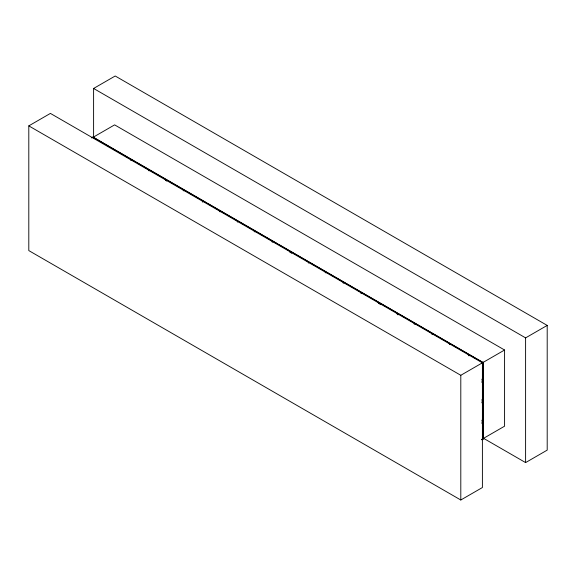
<?xml version="1.0" encoding="UTF-8"?>
<svg xmlns="http://www.w3.org/2000/svg" width="576" height="576" viewBox="0 0 576 576"><rect width="100%" height="100%" fill="white"/><g stroke="black" fill="none" stroke-linecap="round" stroke-linejoin="round"><path stroke-width="0.86" d="M28.8 125.878L50.4 113.407L482.4 362.822L482.4 487.534L460.8 500.004L28.8 250.589L28.8 125.878L460.8 375.293L504.583 350.014L504.583 426.19L481.442 439.553M93.6 137.815L93.6 88.466L115.2 75.996L547.2 325.411L547.2 450.122L525.6 462.593L482.789 437.875M91.555 137.93L93.017 137.088L135.828 162.05M93.017 137.34L114.617 124.87L504.583 350.014M481.529 363.082L483.336 362.282L483.336 438.955L481.882 439.798M93.6 88.466L525.6 337.882L547.2 325.411M481.666 439.675L483.336 438.955M92.801 136.966L482.983 362.484L279.05 244.742M137.383 162.95L206.662 202.946M208.217 203.846L277.495 243.842M525.6 337.882L525.6 462.593M483.12 362.153L483.12 438.833M460.8 375.293L460.8 500.004M481.838 379.202A3.816 2.203 -60 0 1 481.838 382.32M481.838 399.701A3.816 2.203 -60 0 1 481.838 402.818M481.838 420.199A3.816 2.203 -60 0 1 481.838 423.317M289.67 252.043A3.816 2.203 0 0 1 290.462 252.396M291.067 252.85A3.816 2.203 0 0 1 291.449 253.382M237.204 221.645A3.816 2.203 0 0 1 237.809 222.106M271.915 241.798A3.816 2.203 0 0 1 272.707 242.143M183.154 190.548A3.816 2.203 0 0 1 183.946 190.901M254.167 231.545A3.816 2.203 0 0 1 254.959 231.898M308.218 262.642A3.816 2.203 0 0 1 308.822 263.102M219.449 211.399A3.816 2.203 0 0 1 220.061 211.853M202.306 201.607A3.816 2.203 0 0 1 202.687 202.14M413.935 323.791A3.816 2.203 0 0 1 415.339 324.598M431.69 334.037A3.816 2.203 0 0 1 432.482 334.39M378.432 303.293A3.816 2.203 0 0 1 379.224 303.638M379.829 304.099A3.816 2.203 0 0 1 380.21 304.632M325.174 272.542A3.816 2.203 0 0 1 325.966 272.894M396.979 313.891A3.816 2.203 0 0 1 397.966 314.878M342.929 282.794A3.816 2.203 0 0 1 343.721 283.14M360.684 293.04A3.816 2.203 0 0 1 361.469 293.393M449.446 344.29A3.816 2.203 0 0 1 450.238 344.642M468.59 355.342A3.816 2.203 0 0 1 468.972 355.874M130.687 160.15A3.816 2.203 0 0 1 131.299 160.61M148.442 170.402A3.816 2.203 0 0 1 149.047 170.856M165.406 180.302A3.816 2.203 0 0 1 166.802 181.109"/></g></svg>
